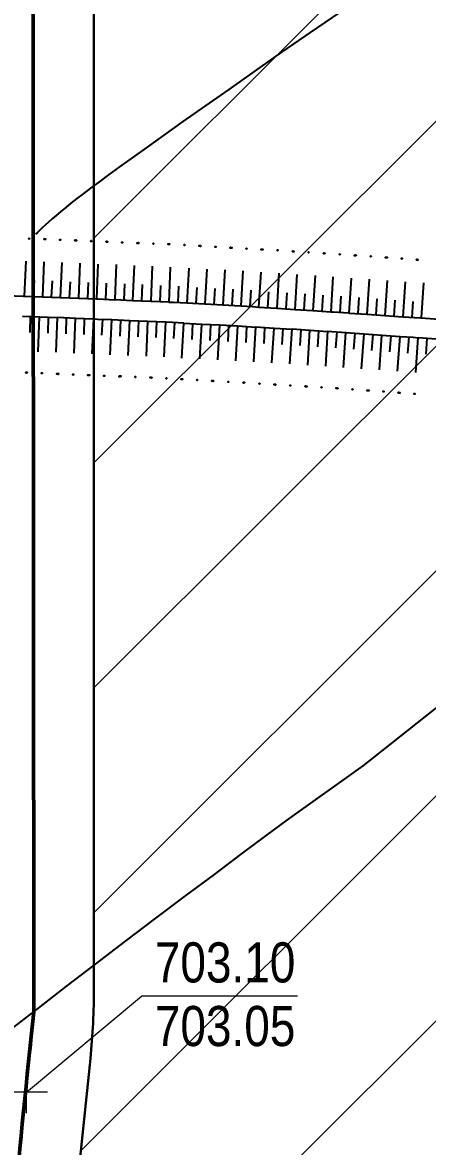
# Model space of a CAD drawing. Header units: millimetres. Extents: x 1353783 to 6492029790, y -7276956 to -512500.
# Drawn here: x 9997850 to 10001890, y -2845242 to -2834021 of the extents above; entities that cross this region are included whole.
import ezdxf

# ---------------------------------------------------------------- set-up
doc = ezdxf.new("R2010")
doc.units = ezdxf.units.MM
doc.linetypes.add('CONTI', pattern=[0])
doc.layers.get('Defpoints').update_dxf_attribs({"color": 255})
doc.layers.add('!A-0', color=7, linetype='Continuous', lineweight=0)
doc.layers.add('ГР.УЧ', color=12, linetype='ограждение1', lineweight=40)
doc.layers.add('AREA', color=1, linetype='Continuous', lineweight=15, plot=False)
for name, color, linetype in [('GORIZUNKNOWN', 32, 'CONTI'), ('SIT_LРЕЛЬЕФ', 7, 'CONTI'), ('Заливка', 7, 'Continuous'), ('РЕЛЬЕФ', 7, 'CONTI')]:
    doc.layers.add(name, color=color, linetype=linetype)
doc.styles.get("Standard").update_dxf_attribs({"font": 'Arial Narrow.ttf'})
doc.linetypes.add('ограждение1', pattern='A,6.35,-2.54,[133,ltypeshp.shx,S=2.54,R=0,X=-2.54,Y=0],-2.54,25.4', length=36.83)

# ---------------------------------------------------------------- blocks, each defined once
blk = doc.blocks.new('оо')
at = {"layer": 'GORIZUNKNOWN', "color": 9, "true_color": 0xc7c8ca}
for points in [[(222923.713, -3431768.172), (222922.013, -3431768.682), (222920.363, -3431769.182), (222918.773, -3431769.672), (222917.283, -3431770.142), (222915.893, -3431770.572), (222914.623, -3431770.972), (222913.503, -3431771.332), (222912.523, -3431771.642), (222911.663, -3431771.922), (222910.913, -3431772.162), (222910.263, -3431772.372), (222909.703, -3431772.562), (222909.213, -3431772.732), (222908.783, -3431772.882), (222908.403, -3431773.012), (222908.053, -3431773.142), (222907.743, -3431773.262), (222907.443, -3431773.382), (222907.173, -3431773.502), (222906.923, -3431773.602), (222906.703, -3431773.702), (222906.503, -3431773.792), (222906.313, -3431773.882), (222906.163, -3431773.952), (222906.023, -3431774.022), (222905.903, -3431774.082)], [(222882.913, -3431815.092), (222884.233, -3431814.632), (222885.453, -3431814.192), (222886.603, -3431813.772), (222887.733, -3431813.342), (222888.863, -3431812.912), (222890.043, -3431812.462), (222891.313, -3431811.982), (222892.693, -3431811.462), (222894.223, -3431810.902), (222895.873, -3431810.302), (222897.613, -3431809.682), (222899.383, -3431809.052), (222901.173, -3431808.422), (222902.923, -3431807.812), (222904.623, -3431807.232), (222906.203, -3431806.682), (222907.653, -3431806.182), (222908.923, -3431805.752), (222913.353, -3431804.332), (222913.893, -3431804.132), (222918.683, -3431802.322)]]:
    blk.add_lwpolyline(points, dxfattribs=at)
at = {"layer": 'SIT_LРЕЛЬЕФ', "color": 9, "true_color": 0xc7c8ca}
for p, q in [((222905.023, -3431775.212), (222904.423, -3431776.852)), ((222905.873, -3431775.512), (222905.273, -3431777.152)), ((222905.123, -3431776.252), (222904.843, -3431777.002)), ((222906.713, -3431775.822), (222906.113, -3431777.462)), ((222907.563, -3431776.132), (222906.963, -3431777.772)), ((222903.583, -3431776.552), (222904.373, -3431776.832)), ((222905.973, -3431776.552), (222905.693, -3431777.302)), ((222908.403, -3431776.442), (222907.803, -3431778.082)), ((222909.263, -3431776.752), (222908.663, -3431778.392)), ((222904.373, -3431776.832), (222904.433, -3431776.852)), ((222904.423, -3431776.852), (222905.273, -3431777.162)), ((222905.273, -3431777.152), (222906.123, -3431777.462)), ((222906.813, -3431776.862), (222906.533, -3431777.612)), ((222907.663, -3431777.172), (222907.383, -3431777.922)), ((222910.103, -3431777.062), (222909.503, -3431778.702)), ((222910.953, -3431777.372), (222910.353, -3431779.012)), ((222904.033, -3431777.772), (222904.843, -3431778.062)), ((222904.143, -3431778.662), (222904.413, -3431777.902)), ((222906.113, -3431777.462), (222906.963, -3431777.772)), ((222906.963, -3431777.772), (222907.813, -3431778.082)), ((222908.513, -3431777.482), (222908.233, -3431778.242)), ((222909.363, -3431777.792), (222909.083, -3431778.552)), ((222911.793, -3431777.692), (222911.193, -3431779.332)), ((222904.233, -3431779.702), (222904.833, -3431778.062)), ((222904.833, -3431778.062), (222905.683, -3431778.372)), ((222904.983, -3431778.972), (222905.253, -3431778.212)), ((222905.083, -3431780.002), (222905.683, -3431778.362)), ((222905.683, -3431778.362), (222906.533, -3431778.672)), ((222905.833, -3431779.272), (222906.103, -3431778.512)), ((222907.803, -3431778.082), (222907.893, -3431778.112)), ((222907.893, -3431778.112), (222908.653, -3431778.392)), ((222908.663, -3431778.392), (222909.503, -3431778.702)), ((222910.203, -3431778.102), (222909.923, -3431778.862)), ((222911.053, -3431778.412), (222910.773, -3431779.172)), ((222912.663, -3431778.022), (222912.033, -3431779.652)), ((222913.503, -3431778.342), (222912.873, -3431779.972)), ((222905.923, -3431780.312), (222906.523, -3431778.672)), ((222906.523, -3431778.672), (222907.373, -3431778.982)), ((222906.673, -3431779.582), (222906.943, -3431778.822)), ((222906.773, -3431780.622), (222907.373, -3431778.982)), ((222907.373, -3431778.982), (222907.553, -3431779.052)), ((222907.553, -3431779.052), (222908.213, -3431779.292)), ((222909.503, -3431778.702), (222910.343, -3431779.012)), ((222910.353, -3431779.012), (222911.193, -3431779.322)), ((222911.903, -3431778.732), (222911.613, -3431779.482)), ((222912.743, -3431779.062), (222912.453, -3431779.812)), ((222914.343, -3431778.662), (222913.713, -3431780.292)), ((222915.183, -3431778.982), (222914.553, -3431780.612)), ((222907.513, -3431779.892), (222907.793, -3431779.142)), ((222907.613, -3431780.942), (222908.223, -3431779.302)), ((222908.223, -3431779.302), (222909.063, -3431779.612)), ((222908.363, -3431780.212), (222908.643, -3431779.462)), ((222908.453, -3431781.252), (222909.063, -3431779.612)), ((222909.063, -3431779.612), (222909.903, -3431779.922)), ((222911.193, -3431779.332), (222911.423, -3431779.412)), ((222911.423, -3431779.412), (222912.033, -3431779.642)), ((222913.583, -3431779.382), (222913.293, -3431780.132)), ((222916.023, -3431779.312), (222915.383, -3431780.942)), ((222909.203, -3431780.522), (222909.483, -3431779.772)), ((222909.303, -3431781.562), (222909.913, -3431779.922)), ((222909.913, -3431779.922), (222910.753, -3431780.232)), ((222910.053, -3431780.832), (222910.333, -3431780.082)), ((222912.033, -3431779.652), (222912.873, -3431779.972)), ((222912.873, -3431779.972), (222913.713, -3431780.292)), ((222914.423, -3431779.702), (222914.133, -3431780.452)), ((222915.263, -3431780.022), (222914.973, -3431780.772)), ((222916.863, -3431779.642), (222916.223, -3431781.272)), ((222917.703, -3431779.972), (222917.063, -3431781.602)), ((222910.143, -3431781.872), (222910.753, -3431780.232)), ((222910.753, -3431780.232), (222911.063, -3431780.352)), ((222910.883, -3431781.142), (222911.173, -3431780.392)), ((222910.963, -3431782.192), (222911.593, -3431780.562)), ((222911.063, -3431780.352), (222911.593, -3431780.552)), ((222911.593, -3431780.562), (222912.433, -3431780.882)), ((222911.723, -3431781.472), (222912.013, -3431780.722)), ((222913.713, -3431780.292), (222914.553, -3431780.612)), ((222914.553, -3431780.612), (222915.093, -3431780.822)), ((222916.093, -3431780.362), (222915.803, -3431781.102)), ((222916.933, -3431780.692), (222916.643, -3431781.432)), ((222918.543, -3431780.302), (222917.903, -3431781.932)), ((222919.373, -3431780.632), (222918.733, -3431782.262)), ((222911.803, -3431782.512), (222912.433, -3431780.882)), ((222912.433, -3431780.882), (222913.273, -3431781.202)), ((222912.563, -3431781.792), (222912.853, -3431781.042)), ((222912.643, -3431782.832), (222913.273, -3431781.202)), ((222913.273, -3431781.202), (222914.113, -3431781.522)), ((222915.093, -3431780.822), (222915.393, -3431780.942)), ((222915.383, -3431780.942), (222916.223, -3431781.272)), ((222916.223, -3431781.272), (222917.063, -3431781.602)), ((222917.773, -3431781.022), (222917.483, -3431781.762)), ((222920.223, -3431780.972), (222919.573, -3431782.602)), ((222921.063, -3431781.302), (222920.413, -3431782.932)), ((222913.403, -3431782.112), (222913.693, -3431781.362)), ((222913.483, -3431783.152), (222914.113, -3431781.522)), ((222914.113, -3431781.522), (222914.733, -3431781.762)), ((222914.243, -3431782.432), (222914.533, -3431781.682)), ((222914.323, -3431783.472), (222914.953, -3431781.842)), ((222914.733, -3431781.762), (222914.953, -3431781.852)), ((222914.953, -3431781.842), (222915.793, -3431782.172)), ((222917.063, -3431781.602), (222917.903, -3431781.932)), ((222918.613, -3431781.352), (222918.323, -3431782.092)), ((222919.453, -3431781.682), (222919.163, -3431782.432)), ((222921.893, -3431781.642), (222921.243, -3431783.272)), ((222915.083, -3431782.752), (222915.373, -3431782.002)), ((222915.163, -3431783.802), (222915.793, -3431782.172)), ((222915.793, -3431782.172), (222916.633, -3431782.502)), ((222915.923, -3431783.082), (222916.213, -3431782.332)), ((222917.903, -3431781.932), (222918.743, -3431782.262)), ((222918.733, -3431782.262), (222918.853, -3431782.312)), ((222918.853, -3431782.302), (222919.583, -3431782.592)), ((222920.283, -3431782.022), (222919.993, -3431782.772)), ((222921.123, -3431782.352), (222920.833, -3431783.102)), ((222922.733, -3431781.972), (222922.083, -3431783.602)), ((222923.583, -3431782.302), (222922.933, -3431783.922)), ((222916.003, -3431784.122), (222916.633, -3431782.492)), ((222916.633, -3431782.492), (222917.473, -3431782.822)), ((222916.763, -3431783.402), (222917.053, -3431782.652)), ((222916.833, -3431784.452), (222917.463, -3431782.822)), ((222917.463, -3431782.822), (222918.303, -3431783.152)), ((222917.593, -3431783.732), (222917.883, -3431782.982)), ((222919.573, -3431782.602), (222920.413, -3431782.932)), ((222920.413, -3431782.932), (222921.253, -3431783.262)), ((222921.953, -3431782.692), (222921.663, -3431783.442)), ((222917.673, -3431784.772), (222918.303, -3431783.142)), ((222918.303, -3431783.142), (222918.493, -3431783.222)), ((222918.433, -3431784.062), (222918.733, -3431783.322)), ((222918.493, -3431783.222), (222919.153, -3431783.492)), ((222918.493, -3431785.102), (222919.143, -3431783.482)), ((222919.143, -3431783.482), (222919.983, -3431783.822)), ((222921.243, -3431783.272), (222922.083, -3431783.602)), ((222922.793, -3431783.022), (222922.503, -3431783.772)), ((222919.263, -3431784.392), (222919.563, -3431783.652)), ((222919.333, -3431785.442), (222919.983, -3431783.822)), ((222919.983, -3431783.822), (222920.823, -3431784.162)), ((222920.103, -3431784.732), (222920.403, -3431783.992)), ((222922.083, -3431783.602), (222922.633, -3431783.822)), ((222922.633, -3431783.812), (222922.923, -3431783.932)), ((222922.933, -3431783.922), (222923.763, -3431784.262)), ((222920.163, -3431785.772), (222920.813, -3431784.152)), ((222920.813, -3431784.152), (222921.653, -3431784.492)), ((222920.933, -3431785.062), (222921.233, -3431784.322)), ((222921.003, -3431786.112), (222921.653, -3431784.492)), ((222921.653, -3431784.492), (222922.253, -3431784.732)), ((222921.773, -3431785.402), (222922.073, -3431784.662)), ((222921.843, -3431786.442), (222922.493, -3431784.822)), ((222922.253, -3431784.732), (222922.483, -3431784.832)), ((222922.493, -3431784.822), (222923.323, -3431785.162)), ((222922.613, -3431785.732), (222922.913, -3431784.992))]:
    blk.add_line(p, q, dxfattribs=at)
for centre in [(222905.533, -3431774.192), (222906.243, -3431774.442), (222906.283, -3431774.462), (222906.983, -3431774.722), (222907.693, -3431774.972), (222907.743, -3431774.992), (222908.443, -3431775.252), (222909.153, -3431775.512), (222909.193, -3431775.532), (222909.893, -3431775.792), (222910.603, -3431776.052), (222910.653, -3431776.062), (222911.353, -3431776.322), (222912.063, -3431776.582), (222912.103, -3431776.592), (222912.813, -3431776.862), (222913.513, -3431777.132), (222913.553, -3431777.152), (222914.253, -3431777.422), (222914.953, -3431777.692), (222915.003, -3431777.712), (222915.703, -3431777.982), (222916.403, -3431778.252), (222916.453, -3431778.262), (222917.153, -3431778.532), (222917.853, -3431778.812), (222917.893, -3431778.832), (222918.593, -3431779.102), (222919.293, -3431779.382), (222919.333, -3431779.392), (222920.043, -3431779.672), (222920.733, -3431779.952), (222920.783, -3431779.962), (222903.343, -3431780.512), (222903.383, -3431780.522), (222921.483, -3431780.242), (222922.173, -3431780.522), (222922.223, -3431780.542), (222904.083, -3431780.782), (222904.793, -3431781.042), (222904.843, -3431781.062), (222905.543, -3431781.322), (222922.923, -3431780.822), (222923.613, -3431781.102), (222923.653, -3431781.122), (222906.253, -3431781.582), (222906.293, -3431781.592), (222907.003, -3431781.852), (222907.713, -3431782.112), (222907.763, -3431782.122), (222908.463, -3431782.382), (222909.173, -3431782.642), (222909.213, -3431782.662), (222909.913, -3431782.922), (222910.613, -3431783.192), (222910.653, -3431783.202), (222911.353, -3431783.472), (222912.053, -3431783.742), (222912.103, -3431783.762), (222912.803, -3431784.032), (222913.503, -3431784.302), (222913.553, -3431784.312), (222914.253, -3431784.592), (222914.953, -3431784.862), (222914.993, -3431784.882), (222915.693, -3431785.152), (222916.393, -3431785.422), (222916.443, -3431785.442), (222917.143, -3431785.712), (222917.843, -3431785.982), (222917.883, -3431786.002), (222918.583, -3431786.282), (222919.273, -3431786.562), (222919.323, -3431786.582), (222920.023, -3431786.862), (222920.713, -3431787.142), (222920.763, -3431787.162), (222921.463, -3431787.442)]:
    blk.add_circle(centre, 0.02, dxfattribs=at)

msp = doc.modelspace()

# ---------------------------------------------------------------- hatches: boundary and pattern name
at = {"layer": 'Заливка', "lineweight": 13, "ltscale": 100}
h = msp.add_hatch(dxfattribs=at)
h.set_pattern_fill('ANSI31', color=5, scale=500)
h.set_pattern_definition([(45, (298297.6, 0), (-1122.53202, 1122.53202), [])])
edge = h.paths.add_edge_path()
edge.add_line((9993522, -2792997), (9997384, -2799850))
edge.add_arc((9991112, -2803385), 7200, 1.9092, 29.4072, ccw=False)
edge.add_line((9998308, -2803146), (9998562, -2810752))
edge.add_line((9998562, -2810752), (9998562, -2843655))
edge.add_arc((9991345, -2843655), 7218, 354.3683, 359.9931, ccw=False)
edge.add_line((9998528, -2844363), (9997355, -2855584))
edge.add_arc((9998546, -2855726), 1200, 173.1727, 265.2807)
edge.add_line((9998448, -2856922), (10009648, -2857846))
edge.add_arc((10009746, -2856650), 1200, 265.3316, 378.4962)
edge.add_line((10010884, -2856270), (10004064, -2835875))
edge.add_arc((10009189, -2833879), 5500, 181.1082, 201.2773, ccw=False)
edge.add_line((10003690, -2833986), (10002921, -2794236))
edge.add_arc((10001721, -2794259), 1200, 1.1082, 75.4144)
edge.add_line((10002023, -2793098), (10001343, -2792921))
edge.add_line((10001343, -2792921), (9994868, -2791246))
edge.add_arc((9994567, -2792408), 1200, 75.4992, 209.4072)

# ---------------------------------------------------------------- linework, layer by layer
at = {"layer": '!A-0', "color": 219, "lineweight": 30, "ltscale": 100, "true_color": 0x642165}
msp.add_lwpolyline([(9993522, -2792997), (9997384, -2799850, -0.120562), (9998308, -2803146), (9998562, -2810752), (9998562, -2843655, -0.024548), (9998528, -2844363), (9997355, -2855584, 0.425031), (9998448, -2856922), (10009648, -2857846, 0.538245), (10010884, -2856270), (10004064, -2835875, -0.088232), (10003690, -2833986), (10002921, -2794236, 0.336081), (10002023, -2793098), (10001343, -2792921), (9994868, -2791246, 0.661308)], format="xyb", close=True, dxfattribs=at)
at = {"layer": 'AREA', "color": 1}
for p, q in [((9997889, -2844699, -1), (9999038, -2843742, -2898930)), ((10000593, -2843742, -2898930), (9999037, -2843742, -2898930))]:
    msp.add_line(p, q, dxfattribs=at)
at = {"layer": 'AREA', "color": 0}
for p, q in [((9997889, -2844909), (9997889, -2844489)), ((9998099, -2844699), (9997679, -2844699))]:
    msp.add_line(p, q, dxfattribs=at)
at = {"layer": 'Defpoints', "lineweight": 0, "ltscale": 100}
msp.add_lwpolyline([(9990887, -2789701), (9992999, -2793292), (9996862, -2800145, -0.120562), (9997708, -2803166), (9997962, -2810762), (9997962, -2843655, -0.024483), (9997931, -2844302), (9996758, -2855517), (9996557, -2857458, 0.20289)], format="xyb", dxfattribs=at)
at = {"layer": 'ГР.УЧ', "lineweight": 50, "ltscale": 50}
msp.add_lwpolyline([(9996494, -2858056, -0.000073), (9997765, -2845883, -0.003019), (9997962, -2843897), (9997935, -2810081), (9997660, -2802557, 0.09197), (9997085, -2800685, 0.018978), (9996794, -2800134, -0.010053), (9995790, -2798243), (9989975, -2788087)], format="xyb", dxfattribs=at)

# ---------------------------------------------------------------- block references
at = {"layer": 'РЕЛЬЕФ', "color": 240, "lineweight": 30, "true_color": 0xed1f24, "xscale": 200.0000000000001, "yscale": 200.0000000000001, "zscale": 200.0000000000001, "rotation": 17.80578495452471}
msp.add_blockref('оо', (-242329121, 637008728), dxfattribs=at)

# ---------------------------------------------------------------- texts
at = {"layer": 'AREA', "color": 1, "insert": (9999871, -2843407, -2898930), "char_height": 400, "attachment_point": 5}
msp.add_mtext('703.10', dxfattribs=at)
at = {"layer": 'AREA', "color": 18, "insert": (9999871, -2844042, -2898930), "char_height": 400, "attachment_point": 5}
msp.add_mtext('703.05', dxfattribs=at)

doc.saveas('drawing.dxf')
